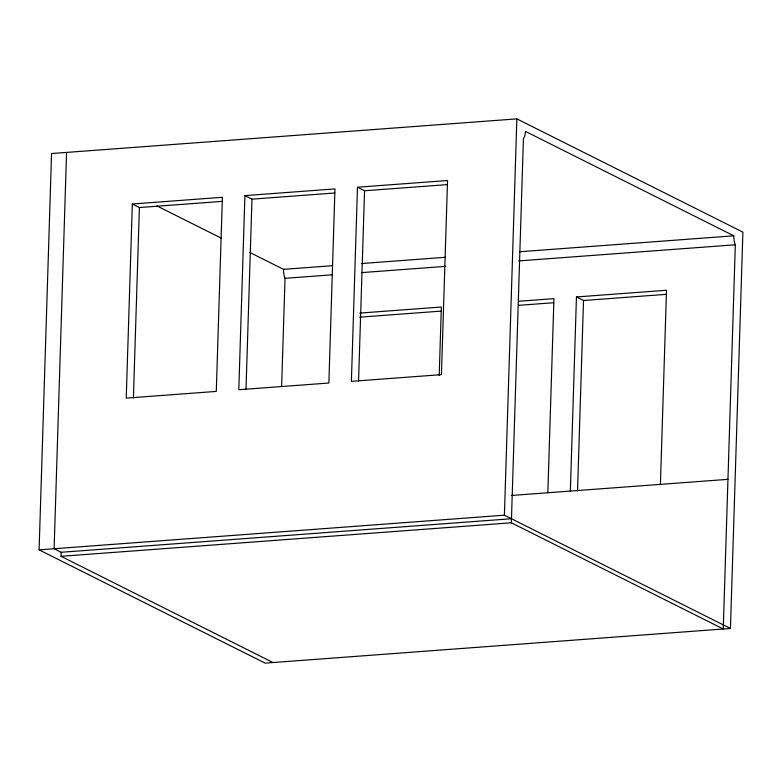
<?xml version="1.0" encoding="UTF-8"?>
<svg xmlns="http://www.w3.org/2000/svg" width="782" height="782" viewBox="0 0 782 782"><rect width="100%" height="100%" fill="white"/><g stroke="black" fill="none" stroke-linecap="round" stroke-linejoin="round"><path stroke-width="1.17" d="M39.1 549.854L51.553 153.536L516.863 118.874L742.9 232.146L730.447 628.464L265.137 663.126L39.1 549.854L504.41 515.201L730.447 628.464M66.568 152.412L54.114 548.739L61.172 552.278L511.477 518.74M272.957 662.51L61.045 556.315L61.172 552.278M132.334 204.004L126.234 398.116L216.291 391.411L222.391 197.289L132.334 204.004L139.392 207.543L222.156 201.375M133.409 397.999L139.392 207.543M244.903 195.617L238.803 389.729L328.87 383.024L334.97 188.912L244.903 195.617L251.97 199.156L334.725 192.998M245.988 389.612L251.97 199.156M281.628 386.484L285.029 278.324A10.889 4.584 85.7 0 1 283.514 269.35L249.693 252.4M357.482 187.23L351.382 381.352L441.439 374.646L447.539 180.525L357.482 187.23L364.549 190.769L447.304 184.611M358.557 381.225L364.549 190.769M439.21 375.389L441.361 307.023L359.818 313.093M504.41 515.201L516.863 118.874M511.35 522.787L523.422 138.59A10.889 4.584 85.7 0 0 525.445 131.396L733.819 235.812A10.889 4.584 85.7 0 0 735.324 244.786L723.252 628.972L511.35 522.787L61.045 556.315M547.84 492.758L553.939 298.636L518.642 301.265M570.352 491.076L576.451 296.965L666.508 290.259L660.409 484.371M577.527 490.959L583.519 300.503L576.451 296.965M283.514 269.35L332.194 265.724M361.401 263.544L445.378 257.288M519.619 251.765L733.819 235.812M285.029 278.324L332.487 274.785M361.695 272.605L445.672 266.359M518.701 260.914L735.324 244.786M359.583 317.179L441.126 311.109M518.407 305.351L553.695 302.722M583.519 300.503L666.274 294.335M511.32 495.475L727.954 479.337M156.967 205.93L221.326 238.187"/></g></svg>
